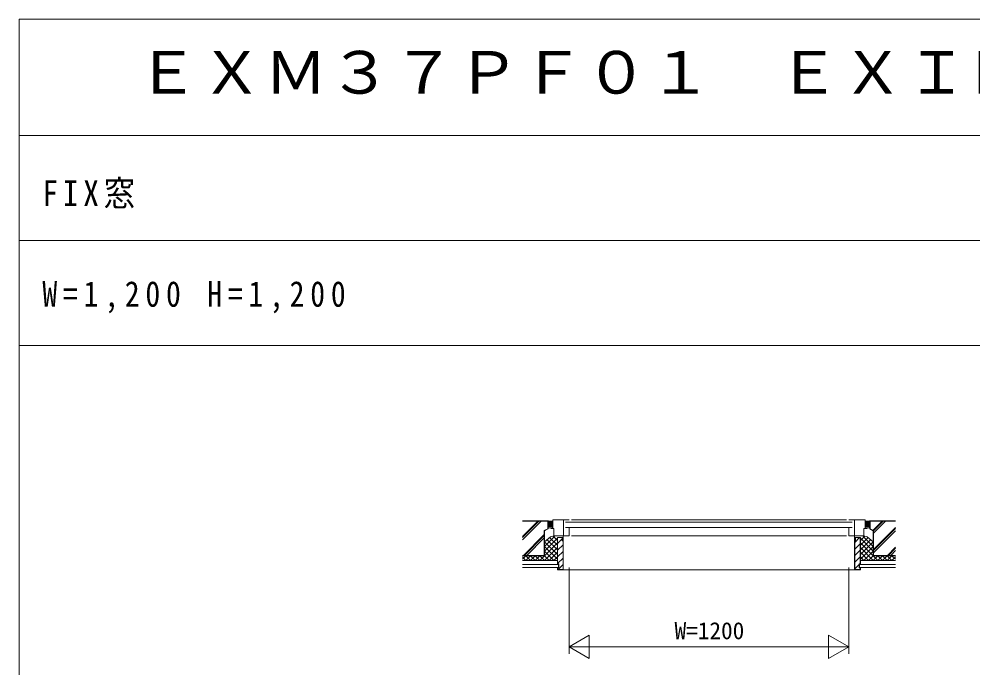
# Model space of a CAD drawing. Units: millimetres, scale not verified. Extents: x -14850 to 12650, y -10500 to 9500.
# Drawn here: x -14850 to -10757, y 6717 to 9500 of the extents above; entities that cross this region are included whole.
import ezdxf
from ezdxf.enums import TextEntityAlignment as Align

# ---------------------------------------------------------------- set-up
doc = ezdxf.new("R2010")
doc.units = ezdxf.units.MM
doc.header["$LTSCALE"] = 50
doc.layers.add('0-0_0', color=7, linetype='Continuous')
for name, color, linetype, lineweight in [('0-1_YKK_F1', 7, 'Continuous', 9), ('0-2_YKK_Z1', 7, 'Continuous', 9), ('0-3_YKK_B2', 5, 'Continuous', 9), ('0-5_YKK_N1', 2, 'Continuous', 9), ('0-7_YKK_B1', 4, 'Continuous', 9)]:
    doc.layers.add(name, color=color, linetype=linetype, lineweight=lineweight)
doc.styles.add('ＭＳ ゴシック', font='')
doc.styles.get('ＭＳ ゴシック').set_extended_font_data('MS Gothic')

msp = doc.modelspace()

# ---------------------------------------------------------------- linework, layer by layer
at = {"layer": '0-1_YKK_F1'}
for p, q in [((-14850, -10500), (-14850, 9500)), ((-14850, 9500), (12650, 9500)), ((-14850, 9000), (12450, 9000)), ((-14850, 8550), (12450, 8550)), ((-14850, 8100), (12450, 8100))]:
    msp.add_line(p, q, dxfattribs=at)
at = {"layer": '0-2_YKK_Z1'}
for p, q in [((-12580, 7347.5), (-12690.01, 7347.5)), ((-12609.72, 7346), (-12690.01, 7265.71)), ((-12619.62, 7346), (-12690.01, 7275.61)), ((-12623.87, 7346), (-12690.01, 7279.85)), ((-12580, 7347.5), (-12580, 7312.5)), ((-12580, 7336), (-12580, 7334)), ((-12561.5, 7337.5), (-12578.5, 7337.5)), ((-12561.5, 7332.5), (-12578.5, 7332.5)), ((-12560, 7336), (-12560, 7334)), ((-11220, 7336), (-11220, 7334)), ((-11201.5, 7337.5), (-11218.5, 7337.5)), ((-11201.5, 7332.5), (-11218.5, 7332.5)), ((-11200, 7347.5), (-11089.99, 7347.5)), ((-11200, 7347.5), (-11200, 7312.5)), ((-11200, 7336), (-11200, 7334)), ((-11146.35, 7346), (-11185.45, 7306.9)), ((-11132.21, 7346), (-11183.5, 7294.71)), ((-11142.11, 7346), (-11183.5, 7304.61)), ((-12596.5, 7288.51), (-12686.01, 7199)), ((-12581.5, 7313.42), (-12596.5, 7305.92)), ((-12596.5, 7199), (-12596.5, 7305.92)), ((-12580, 7312.5), (-12595, 7305)), ((-12595, 7305), (-12595, 7197.5)), ((-12580, 7321), (-12580, 7319)), ((-12561.5, 7322.5), (-12578.5, 7322.5)), ((-12561.5, 7317.5), (-12578.5, 7317.5)), ((-12560, 7321), (-12560, 7319)), ((-11220, 7321), (-11220, 7319)), ((-11201.5, 7322.5), (-11218.5, 7322.5)), ((-11201.5, 7317.5), (-11218.5, 7317.5)), ((-11200, 7321), (-11200, 7319)), ((-11200, 7312.5), (-11185, 7305)), ((-11198.5, 7313.42), (-11183.5, 7305.92)), ((-11185, 7305), (-11185, 7197.5)), ((-11088.75, 7318.75), (-11183.5, 7224)), ((-11088.75, 7314.51), (-11183.5, 7219.75)), ((-11183.5, 7199), (-11183.5, 7305.92)), ((-11088.75, 7304.61), (-11183.5, 7209.85)), ((-12596.5, 7284.26), (-12681.77, 7199)), ((-12596.5, 7274.36), (-12671.87, 7199)), ((-12552, 7280.5), (-12595, 7237.5)), ((-12595, 7257), (-12569.12, 7278.71)), ((-12540, 7272.5), (-12595, 7217.5)), ((-12540, 7202.5), (-12595, 7257.5)), ((-12540, 7252.5), (-12595, 7197.5)), ((-12540, 7222.5), (-12583.86, 7266.35)), ((-12540, 7242.5), (-12573.86, 7276.35)), ((-12555, 7282.5), (-12569.12, 7278.71)), ((-12540, 7262.5), (-12558.95, 7281.44)), ((-12539, 7275.5), (-12519, 7275.5)), ((-12539, 7275.5), (-12539, 7163.5)), ((-12519, 7269.7), (-12539, 7249.7)), ((-12516, 7244.42), (-12539, 7221.42)), ((-12519, 7261.5), (-12519, 7275.5)), ((-12519, 7261.5), (-12516, 7261.5)), ((-12518, 7276.5), (-12518, 7262.5)), ((-12515, 7262.5), (-12518, 7262.5)), ((-12516, 7138.5), (-12516, 7261.5)), ((-12515, 7262.5), (-12515, 7137.5)), ((-11265, 7262.5), (-11265, 7137.5)), ((-11265, 7262.5), (-11262, 7262.5)), ((-11243.21, 7275.5), (-11264, 7254.7)), ((-11261, 7261.5), (-11264, 7261.5)), ((-11264, 7138.5), (-11264, 7261.5)), ((-11241, 7249.42), (-11264, 7226.42)), ((-11262, 7276.5), (-11262, 7262.5)), ((-11261, 7261.5), (-11261, 7275.5)), ((-11241, 7275.5), (-11261, 7275.5)), ((-11241, 7275.5), (-11241, 7163.5)), ((-11240, 7262.5), (-11221.06, 7281.44)), ((-11240, 7242.5), (-11207.02, 7275.48)), ((-11240, 7272.5), (-11185, 7217.5)), ((-11240, 7222.5), (-11196.15, 7266.35)), ((-11240, 7202.5), (-11185, 7257.5)), ((-11240, 7252.5), (-11185, 7197.5)), ((-11228, 7280.5), (-11185, 7237.5)), ((-11225, 7282.5), (-11210.88, 7278.71)), ((-11185, 7257), (-11210.88, 7278.71)), ((-12540, 7182.5), (-12595, 7237.49)), ((-12540, 7232.5), (-12595, 7177.5)), ((-12555, 7177.5), (-12595, 7217.5)), ((-12540, 7212.5), (-12575, 7177.5)), ((-12516, 7216.13), (-12539, 7193.13)), ((-11241, 7221.13), (-11264, 7198.13)), ((-11240, 7182.5), (-11185, 7237.5)), ((-11240, 7232.5), (-11185, 7177.5)), ((-11240, 7212.5), (-11205, 7177.5)), ((-11225, 7177.5), (-11185, 7217.5)), ((-11088.75, 7233.9), (-11123.65, 7199)), ((-11088.75, 7229.65), (-11119.41, 7199)), ((-11088.75, 7219.75), (-11109.51, 7199)), ((-12596.5, 7199), (-12690.01, 7199)), ((-12690.01, 7197.5), (-12595, 7197.5)), ((-12690.01, 7197.5), (-12595, 7197.5)), ((-12675, 7197.5), (-12690.01, 7182.49)), ((-12675, 7177.5), (-12690.01, 7192.51)), ((-12540, 7177.5), (-12690.01, 7177.5)), ((-12655, 7177.5), (-12675, 7197.5)), ((-12655, 7197.5), (-12675, 7177.5)), ((-12635, 7177.5), (-12655, 7197.5)), ((-12635, 7197.5), (-12655, 7177.5)), ((-12615, 7177.5), (-12635, 7197.5)), ((-12615, 7197.5), (-12635, 7177.5)), ((-12595, 7197.5), (-12615, 7177.5)), ((-12595, 7177.5), (-12615, 7197.5)), ((-12575, 7177.5), (-12595, 7197.5)), ((-12540, 7192.5), (-12555, 7177.5)), ((-12535, 7162.5), (-12540, 7162.5)), ((-12516, 7187.85), (-12539, 7164.85)), ((-12534, 7163.5), (-12539, 7163.5)), ((-12535, 7147.5), (-12535, 7162.5)), ((-12534, 7146.5), (-12534, 7163.5)), ((-11241, 7192.85), (-11264, 7169.85)), ((-11246, 7146.5), (-11246, 7163.5)), ((-11246, 7163.5), (-11241, 7163.5)), ((-11245, 7147.5), (-11245, 7162.5)), ((-11245, 7162.5), (-11240, 7162.5)), ((-11240, 7192.5), (-11225, 7177.5)), ((-11240, 7177.5), (-11089.99, 7177.5)), ((-11205, 7177.5), (-11185, 7197.5)), ((-11089.99, 7197.5), (-11185, 7197.5)), ((-11089.99, 7197.5), (-11185, 7197.5)), ((-11185, 7197.5), (-11165, 7177.5)), ((-11185, 7177.5), (-11165, 7197.5)), ((-11183.5, 7199), (-11089.99, 7199)), ((-11165, 7177.5), (-11145, 7197.5)), ((-11165, 7197.5), (-11145, 7177.5)), ((-11145, 7177.5), (-11125, 7197.5)), ((-11145, 7197.5), (-11125, 7177.5)), ((-11125, 7177.5), (-11105, 7197.5)), ((-11125, 7197.5), (-11105, 7177.5)), ((-11105, 7197.5), (-11089.99, 7182.49)), ((-11105, 7177.5), (-11089.99, 7192.51)), ((-12535, 7147.5), (-12540, 7147.5)), ((-12540, 7147.5), (-12540, 7137.5)), ((-12515, 7137.5), (-12540, 7137.5)), ((-12539, 7146.5), (-12539, 7138.5)), ((-12534, 7146.5), (-12539, 7146.5)), ((-12539, 7138.5), (-12516, 7138.5)), ((-12516, 7159.56), (-12537.07, 7138.5)), ((-12515, 7137.5), (-11265, 7137.5)), ((-11265, 7137.5), (-11240, 7137.5)), ((-11246, 7159.56), (-11264, 7141.56)), ((-11241, 7138.5), (-11264, 7138.5)), ((-11246, 7146.5), (-11241, 7146.5)), ((-11245, 7147.5), (-11240, 7147.5)), ((-11241, 7146.5), (-11241, 7138.5)), ((-11240, 7147.5), (-11240, 7137.5))]:
    msp.add_line(p, q, dxfattribs=at)
for points in [[(-12690.01, 7346), (-12581.5, 7346), (-12581.5, 7313.42)], [(-11089.99, 7346), (-11198.5, 7346), (-11198.5, 7313.42)], [(-12518, 7276.5), (-12540, 7276.5), (-12540, 7162.5)], [(-11262, 7276.5), (-11240, 7276.5), (-11240, 7162.5)], [(-12690.01, 7160), (-12535, 7160), (-12535, 7147.5), (-12690.01, 7147.5)], [(-12690.01, 7159.5), (-12535.5, 7159.5), (-12535.5, 7148), (-12690.01, 7148)], [(-11088.75, 7160), (-11245, 7160), (-11245, 7147.5), (-11088.75, 7147.5)], [(-11088.75, 7159.5), (-11244.5, 7159.5), (-11244.5, 7148), (-11088.75, 7148)]]:
    msp.add_lwpolyline(points, dxfattribs=at)
for centre, start, end in [((-12578.5, 7336), 90, 180), ((-12578.5, 7334), 180, 270), ((-12561.5, 7336), 0, 90), ((-12561.5, 7334), 270, 0), ((-11218.5, 7336), 90, 180), ((-11218.5, 7334), 180, 270), ((-11201.5, 7336), 0, 90), ((-11201.5, 7334), 270, 0), ((-12578.5, 7321), 90, 180), ((-12578.5, 7319), 180, 270), ((-12561.5, 7321), 0, 90), ((-12561.5, 7319), 270, 0), ((-11218.5, 7321), 90, 180), ((-11218.5, 7319), 180, 270), ((-11201.5, 7321), 0, 90), ((-11201.5, 7319), 270, 0)]:
    msp.add_arc(centre, 1.5, start, end, dxfattribs=at)
at = {"layer": '0-3_YKK_B2'}
for p, q in [((-12580, 7347.5), (-12579, 7346.5)), ((-12579.15, 7346.64), (-12580, 7345.78)), ((-12573.63, 7346.5), (-12580, 7340.12)), ((-12560, 7337.5), (-12580, 7337.5)), ((-12560, 7332.5), (-12580, 7332.5)), ((-12572.63, 7332.5), (-12580, 7325.12)), ((-12578.29, 7332.5), (-12580, 7330.78)), ((-12567.97, 7346.5), (-12576.97, 7337.5)), ((-12566.97, 7332.5), (-12576.97, 7322.5)), ((-12562.32, 7346.5), (-12571.32, 7337.5)), ((-12561.32, 7332.5), (-12571.32, 7322.5)), ((-12560, 7343.15), (-12565.66, 7337.5)), ((-12560, 7328.15), (-12565.66, 7322.5)), ((-11220, 7347.5), (-11219, 7346.5)), ((-11219.14, 7346.64), (-11220, 7345.78)), ((-11213.63, 7346.5), (-11220, 7340.12)), ((-11200, 7337.5), (-11220, 7337.5)), ((-11200, 7332.5), (-11220, 7332.5)), ((-11212.63, 7332.5), (-11220, 7325.12)), ((-11218.29, 7332.5), (-11220, 7330.78)), ((-11207.97, 7346.5), (-11216.97, 7337.5)), ((-11206.97, 7332.5), (-11216.97, 7322.5)), ((-11202.32, 7346.5), (-11211.32, 7337.5)), ((-11201.32, 7332.5), (-11211.32, 7322.5)), ((-11200, 7343.15), (-11205.66, 7337.5)), ((-11200, 7328.15), (-11205.66, 7322.5)), ((-12560, 7322.5), (-12580, 7322.5)), ((-11200, 7322.5), (-11220, 7322.5)), ((-12515, 7282.5), (-12555, 7282.5)), ((-12518, 7262.5), (-12515, 7262.5)), ((-12515, 7262.5), (-12515, 7282.5)), ((-11265, 7282.5), (-11225, 7282.5)), ((-11265, 7262.5), (-11265, 7282.5)), ((-11262, 7262.5), (-11265, 7262.5))]:
    msp.add_line(p, q, dxfattribs=at)
for points in [[(-12560, 7347.5), (-12561, 7346.5), (-12579, 7346.5)], [(-11200, 7347.5), (-11201, 7346.5), (-11219, 7346.5)]]:
    msp.add_lwpolyline(points, dxfattribs=at)
at = {"layer": '0-5_YKK_N1'}
for p, q in [((-12490, 7147.5), (-12490, 6777.5)), ((-11290, 7147.5), (-11290, 6777.5)), ((-12403.4, 6857.5), (-12490, 6807.5)), ((-12403.4, 6757.5), (-12403.4, 6857.5)), ((-12490, 6807.5), (-12390, 6807.5)), ((-12490, 6807.5), (-12403.4, 6757.5)), ((-12489, 6807.5), (-11291, 6807.5))]:
    msp.add_line(p, q, dxfattribs=at)
for points in [[(-11290, 6807.5), (-11376.61, 6857.5), (-11376.61, 6757.5)], [(-11376.61, 6757.5), (-11290, 6807.5), (-11390, 6807.5)]]:
    msp.add_lwpolyline(points, dxfattribs=at)
at = {"layer": '0-7_YKK_B1'}
for p, q in [((-12560, 7352.5), (-12490, 7352.5)), ((-12560, 7315.2), (-12560, 7352.5)), ((-12514, 7352.5), (-12514, 7282.5)), ((-12505, 7341.5), (-11275, 7341.5)), ((-12480, 7352.5), (-11300, 7352.5)), ((-11220, 7352.5), (-11290, 7352.5)), ((-11266, 7352.5), (-11266, 7282.5)), ((-11220, 7315.2), (-11220, 7352.5)), ((-12555, 7315.2), (-12569, 7315.2)), ((-12555, 7282.5), (-12555, 7315.2)), ((-11275, 7319.5), (-12505, 7319.5)), ((-12490, 7282.5), (-12490, 7316.5)), ((-11290, 7282.5), (-11290, 7316.5)), ((-11225, 7315.2), (-11211, 7315.2)), ((-11225, 7282.5), (-11225, 7315.2)), ((-12490, 7282.5), (-12555, 7282.5)), ((-12480, 7282.5), (-11300, 7282.5)), ((-11290, 7282.5), (-11225, 7282.5))]:
    msp.add_line(p, q, dxfattribs=at)

# ---------------------------------------------------------------- texts
at = {"layer": '0-0_0', "color": 3, "style": 'ＭＳ ゴシック', "width": 1.1}
msp.add_text('ＥＸＭ３７ＰＦ０１\u3000ＥＸＩＭＡ３７\u3000つらいち枠\u3000プロジェクト系窓', height=183.3, dxfattribs=at).set_placement((-14350, 9125), align=Align.BOTTOM_LEFT)
at = {"layer": '0-0_0', "char_height": 110, "attachment_point": 7, "style": 'ＭＳ ゴシック'}
for s, insert in [('\\T1.3;\\W0.9;FIX窓', (-14750, 8687.5)), ('\\T1.39;\\W0.85;W=1,200\\~H=1,200', (-14750, 8237.5))]:
    msp.add_mtext(s, dxfattribs=dict(at, insert=insert))
at = {"layer": '0-5_YKK_N1', "color": 4, "style": 'ＭＳ ゴシック'}
msp.add_text('W=1200', height=73.31, dxfattribs=at).set_placement((-12037.43, 6817.5), align=Align.BOTTOM_LEFT)

doc.saveas('drawing.dxf')
